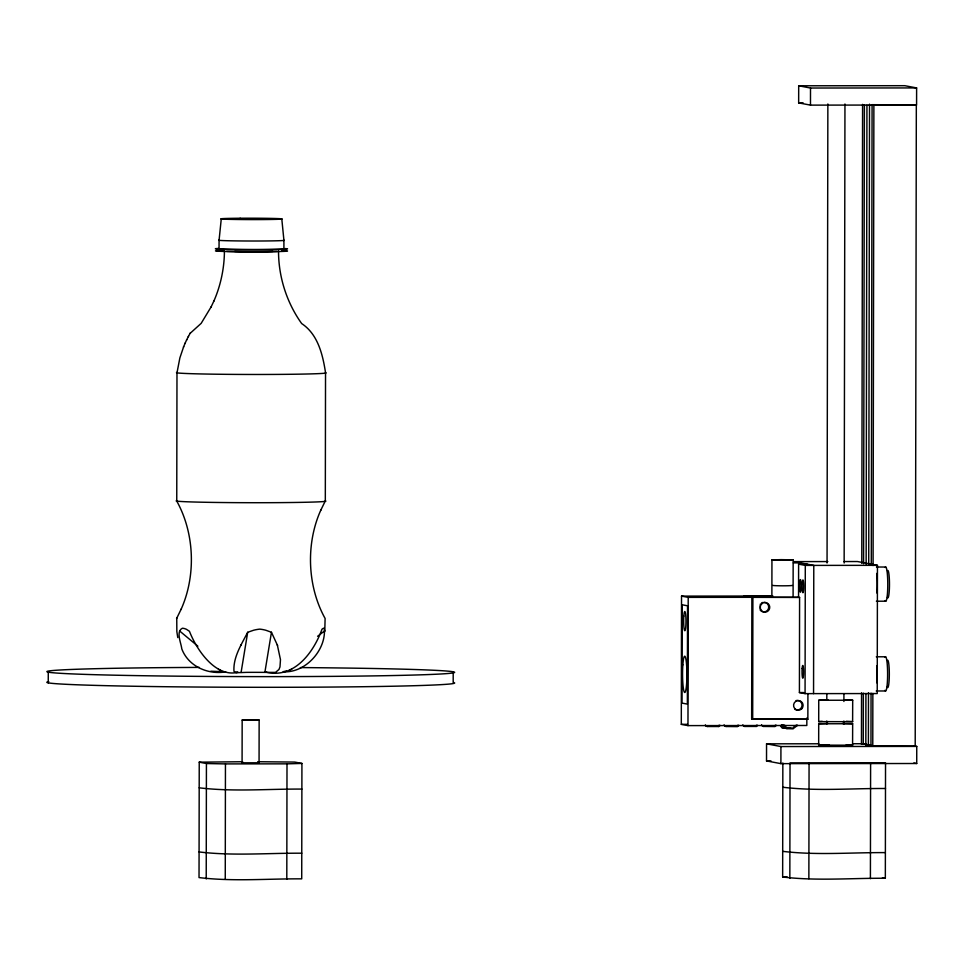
<?xml version="1.0" encoding="UTF-8"?>
<svg xmlns="http://www.w3.org/2000/svg" width="965" height="965" viewBox="0 0 965 965"><rect width="100%" height="100%" fill="white"/><g stroke="black" fill="none" stroke-linecap="round" stroke-linejoin="round"><path stroke-width="1.45" d="M48.25 682.87L48.274 672.183M176.752 618.179L176.848 631.641L177.777 637.6M242.673 761.735L199.236 762.169L199.031 877.583C232.951 881.672 267.57 878.657 301.719 878.85L301.924 763.436L294.735 762.073L257.691 761.723M206.221 878.946L206.426 763.532L199.236 762.169M219.043 249.658L219.067 240.309L221.262 218.934M225.255 879.308L225.448 763.906L206.426 763.532M242.082 762.82L242.167 720.071L259.139 720.059L259.066 762.796L242.082 762.82L242.71 762.712M283.903 249.585L283.915 240.237L281.792 218.874M286.798 879.248L287.003 763.846L301.924 763.436M320.633 510.509L325.314 500.931L325.531 372.695C322.756 354.601 317.931 334.3 301.671 323.565C286.653 302.54 278.475 276.774 278.523 250.924M453.2 671.773L453.188 682.46A203.941 4.632 0.1 0 1 248.572 687.285A203.941 4.632 0.1 0 1 48.805 681.664M806.837 718.008L806.824 725.487L687.973 725.608L681.302 724.341L681.531 596.117L772.302 596.02M687.973 725.608L688.202 597.371L681.531 596.117M807.91 694.04L807.862 719.263L751.651 719.13L751.868 597.311L799.587 597.456L799.418 692.556L805.063 693.63L877.221 693.558L877.45 565.333L857.427 561.534L844.098 561.558M752.688 719.323L752.893 597.504M760.348 604.042L760.336 610.23L761.361 610.423M913.879 745.861L916.75 746.415L916.726 763.508L780.902 763.641L766.524 760.927L766.548 743.822L818.79 743.774M771.879 597.323L771.94 559.893L781.264 559.64L793.158 559.881L793.097 597.299M780.902 763.641L780.926 746.548L766.548 743.822M789.84 878.355L790.033 762.953L885.532 762.857L885.339 878.259C851.178 878.066 816.559 881.081 782.651 876.992L782.844 763.013M798.658 102.893L798.694 85.789L904.808 85.692L916.617 87.924L916.581 105.016L810.479 105.125L798.658 102.893L803.145 102.881M799.587 597.456L798.562 597.263L798.61 564.139L807.102 564.127M805.063 693.63L805.293 565.406L798.61 564.139M808.863 878.729L809.068 763.327M810.479 105.125L810.504 88.032L798.694 85.789M813.555 693.618L813.784 565.394L793.749 561.606L827.813 561.57M842.397 723.412L852.662 723.738L852.577 745.209L818.67 745.137L818.706 723.774L828.006 723.4M843.712 699.915L852.698 700.228L852.614 721.699L818.706 721.627L818.742 700.264L828.054 699.89M826.776 724.04L826.776 721.036M826.812 699.963L826.824 693.944M827.053 563.005L827.861 103.967M843.868 724.064L843.868 721.048M843.905 701.483L843.917 693.968M844.146 563.017L844.954 103.991M866.1 744.365L861.468 744.027L861.552 692.858M861.781 563.415L862.589 104.377M863.265 744.365L863.349 693.196M863.578 563.753L864.387 104.727M871.226 745.33L865.834 744.847L865.919 693.678M866.148 564.248L866.944 105.209M868.404 745.33L868.488 692.665M868.717 564.73L869.525 104.184M870.406 878.669L870.611 763.267M871.286 565.213L872.083 104.678L916.328 104.968L915.206 746.114L870.973 745.824L871.057 693.147M872.77 746.162L872.855 693.485M873.084 565.562L873.88 105.016M224.411 250.984C224.399 268.282 220.515 286.074 213.796 301.249M283.059 671.785C305.833 673.28 326.604 649.349 324.276 628.094A39.746 10.627 -86.4 0 0 321.996 629.228C313.83 651.809 294.795 678.564 266.786 672.352L266.111 672.219A30.977 0.7 0.1 0 1 266.364 672.123M324.771 631.496L325.108 618.469C306.882 585.586 305.977 542.945 320.826 510.099M235.979 672.11A30.977 0.7 0.1 0 1 238.017 672.243C216.064 677.852 197.065 650.856 189.442 631.291L186.51 629.361A39.746 19.433 85.9 0 0 182.397 628.239C175.606 631.448 181.215 643.221 181.782 648.842C188.284 666.308 207.921 674.909 225.714 671.869M277.534 645.464L271.454 632.268L265.809 630.242A41.049 39.649 -73.3 0 0 259.79 629.132A41.049 40.94 8.1 0 0 253.554 630.254L247.691 632.292C241.491 644.355 233.011 657.334 233.976 671.363L236.196 672.738L246.642 672.364A30.977 0.7 0.1 0 1 258.885 672.352L275.483 672.4L278.969 669.469L279.983 666.875L280.477 659.686L277.317 644.849M241.093 672.412L247.691 632.292M264.868 672.388L271.454 632.268M183.676 346.64L179.876 357.894L176.981 372.852L176.752 501.076C194.99 533.959 195.883 576.6 181.034 609.458M183.495 347.05L185.147 343.13M184.966 343.528L186.74 339.68M190.141 333.347L201.154 323.371L211.142 306.858M259.139 720.059L242.167 720.071M793.158 559.881L771.94 559.893M818.706 721.627L822.228 721.35M818.67 745.137L829.273 744.751M852.698 700.228L818.742 700.264M852.662 723.738L818.706 723.774M211.033 307.099L213.892 301.02M176.547 618.625L181.227 609.036M186.559 340.066L188.465 336.303M188.296 336.676L190.31 332.985M706.464 726.331L718.141 726.319L719.07 725.234L720.107 725.427L718.913 726.476L707.236 726.476L705.282 725.246L707.236 726.476M743.967 726.295L755.631 726.283L756.572 725.198L757.597 725.391L756.403 726.428L744.727 726.44L742.773 725.21L744.727 726.44M725.982 726.464L724.027 725.222L725.982 726.464L737.658 726.452L738.852 725.403L737.827 725.21M763.472 726.428L761.518 725.185L763.472 726.428L775.148 726.416L776.343 725.366L775.317 725.173M317.594 636.297L324.698 630.821M793.218 727.538L796.402 725.125L797.56 725.342L793.314 728.563L786.945 728.563L785.787 728.346L783.676 725.137L784.835 725.354L786.945 728.563M289.838 670.06L291.72 669.227M283.794 671.447L286.376 671.133M772.675 585.417C774.75 585.924 790.178 585.948 792.422 585.453M301.876 789.081C267.727 788.9 233.108 791.903 199.188 787.814M885.496 788.501C851.335 788.308 816.716 791.324 782.808 787.235M301.768 853.205C267.607 853.012 232.987 856.027 199.079 851.938M885.375 852.614C851.226 852.421 816.607 855.436 782.687 851.347M782.651 876.992L787.126 876.871M829.056 744.98L826.776 745.089L829.43 745.257M810.504 88.032L916.617 87.924M793.351 562.872L800.431 562.86M805.293 565.406L877.45 565.333M876.461 567.022L885.737 567.022M772.784 595.827L744.172 595.851L745.197 596.044M688.202 597.371L798.562 597.263M876.401 601.219L885.689 601.207M876.304 656.791L885.593 656.779M876.244 690.988L885.532 690.976M799.418 692.556L803.664 692.556M751.651 719.13L807.862 719.263M681.302 724.341L687.321 724.329M725.21 726.319L737.658 726.452M762.712 726.283L775.148 726.416M780.275 725.427L781.686 727.562L785.498 727.562M781.686 727.562L785.389 727.779M781.626 724.751L783.737 727.96L791.264 728.165M785.787 728.346L793.314 728.563M853.12 743.738L866.546 743.726M861.468 744.027L865.858 744.015M865.834 744.847L870.08 744.847M870.973 745.824L875.207 745.812M780.926 746.548L916.75 746.415M766.524 760.927L770.999 760.915M225.448 763.906L287.003 763.846M240.96 644.885L240.671 645.501M225.05 671.773L210.84 671.218M218.44 669.3L220.08 670.132M846.245 721.325L852.662 721.603M846.196 744.835L852.626 745.113M762.061 596.032L768.743 597.299M755.631 726.283L756.403 726.428M913.843 762.965L916.726 763.508M718.141 726.319L718.913 726.476M882.456 877.716L885.339 878.259M179.599 630.965L197.873 646.188M782.772 724.968L784.895 728.177M781.433 725.656L782.844 727.791M796.077 700.554A4.813 4.777 -79.3 0 1 802.036 705.813A4.813 4.777 -79.3 0 1 794.919 709.359M763.954 602.317A4.813 4.777 -79.3 0 1 768.357 608.963A4.813 4.777 -79.3 0 1 760.565 610.531M761.566 602.968A4.813 4.777 -79.3 0 1 762.724 602.486M325.314 500.931A74.824 1.701 0.1 0 1 250.249 502.705A74.824 1.701 0.1 0 1 176.957 500.63M325.531 372.695A74.824 1.701 0.1 0 1 250.466 374.468A74.824 1.701 0.1 0 1 177.186 372.406M272.914 251.37A27.261 0.615 0.1 0 1 234.652 251.419M277.172 251.455A32.665 0.736 0.1 0 1 226.678 251.395M223.747 251.298A32.665 0.736 0.1 0 1 221.431 250.611M281.78 250.731A32.665 0.736 0.1 0 1 283.807 251.117M283.903 248.789A32.665 0.736 0.1 0 1 251.129 249.561A32.665 0.736 0.1 0 1 219.139 248.656M282.733 250.611A35.886 0.808 0.1 0 1 273.011 251.648A35.886 0.808 0.1 0 1 225.834 251.479A35.886 0.808 0.1 0 1 223.241 250.405M284.772 248.572A35.886 0.808 0.1 0 1 251.093 249.633A35.886 0.808 0.1 0 1 218.476 248.439M283.915 240.237A32.665 0.736 0.1 0 1 251.141 241.009A32.665 0.736 0.1 0 1 219.152 240.104M300.392 667.575A203.941 4.632 0.1 0 1 418.762 674.897A203.941 4.632 0.1 0 1 83.762 674.342A203.941 4.632 0.1 0 1 199.285 667.406M887.281 660.579A13.679 1.641 89.9 0 1 889.32 674.185A13.679 1.641 89.9 0 1 887.233 687.008M885.05 657.262A17.105 2.051 89.9 0 1 887.607 674.27A17.105 2.051 89.9 0 1 885.001 690.289M876.739 665.669A17.105 2.051 89.9 0 1 876.715 682.774M887.438 570.822A13.679 1.641 89.9 0 1 889.477 584.428A13.679 1.641 89.9 0 1 887.39 597.251M885.207 567.504A17.105 2.051 89.9 0 1 887.764 584.5A17.105 2.051 89.9 0 1 885.158 600.532M876.69 573.427A17.105 2.051 89.9 0 1 876.871 593.017M682.159 604.778L681.978 703.087L687.37 704.112L687.538 605.803L682.159 604.778M761.602 603.921L760.842 604.922A4.813 4.777 -79.3 0 0 760.83 609.735L761.59 610.724A4.813 4.777 -79.3 0 0 768.345 610.724A4.813 4.777 -79.3 0 0 768.357 603.921A4.813 4.777 -79.3 0 0 761.602 603.921M240.152 218.235L233.216 218.319A30.494 0.688 0.1 0 0 237.161 219.489A30.494 0.688 0.1 0 0 281.973 218.995A30.494 0.688 0.1 0 0 240.152 218.235M801.71 708.78A4.813 4.777 -79.3 0 0 799.575 700.735A4.813 4.777 -79.3 0 0 793.725 706.633A4.813 4.777 -79.3 0 0 801.71 708.78M802.277 583.005A6.417 0.772 89.9 0 0 802.928 592.751A6.417 0.772 89.9 0 0 803.616 583.258A6.417 0.772 89.9 0 0 802.277 583.005M799.72 582.522A6.417 0.772 89.9 0 0 800.359 592.257A6.417 0.772 89.9 0 0 801.047 582.776A6.417 0.772 89.9 0 0 799.72 582.522M802.132 668.492A6.417 0.772 89.9 0 0 802.784 678.238A6.417 0.772 89.9 0 0 803.471 668.745A6.417 0.772 89.9 0 0 802.132 668.492M682.858 664.885A18.166 2.183 89.9 0 0 684.692 692.484A18.166 2.183 89.9 0 0 686.634 665.597A18.166 2.183 89.9 0 0 682.858 664.885M683.823 616.104A9.614 1.158 89.9 0 0 684.8 630.724A9.614 1.158 89.9 0 0 685.825 616.49A9.614 1.158 89.9 0 0 683.823 616.104"/></g></svg>
